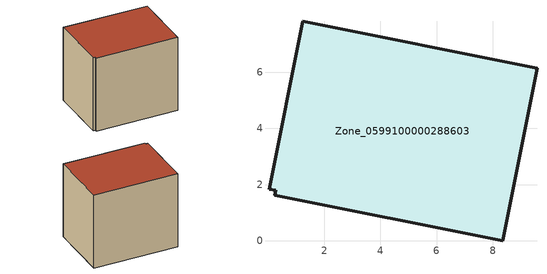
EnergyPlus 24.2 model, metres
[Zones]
Zone_0599100000288603
 floor ground (C_G): 0.03,1.83 1.23,7.81 9.57,6.13 8.35,0 0.24,1.62 0.27,1.79 z0
 wall outside (C_F): 9.57,6.13 1.23,7.81 0.03,1.83 0.27,1.79 0.24,1.62 8.35,0 9.57,6.13 z0:7.69
 roof outside (C_R): 1.23,7.81 0.03,1.83 0.27,1.79 0.24,1.62 8.35,0 9.57,6.13 z7.69
[BUILDING]
Pand.0599100000288603: North Axis=0; Terrain=City; Loads Convergence Tolerance Value=0.04; Temperature Convergence Tolerance Value=0.4; Solar Distribution=FullExterior; Maximum Number of Warmup Days=25; Minimum Number of Warmup Days=1
[Site:Location]
Rotterdam.The.Hague.AP_ZH_NLD Design_Conditions: Latitude=51.96; Longitude=4.45; Time Zone=1; Elevation=-4.5
[SITE:GROUNDTEMPERATURE:BUILDINGSURFACE]
18, 18, 18, 18, 18, 18, 18, 18, 18, 18, 18, 18
[MATERIAL] Thermal Absorptance=0.9; Solar Absorptance=0.7; Visible Absorptance=0.7
Name | Roughness | Thickness | Conductivity | Density | Specific Heat
G.TI.1965-1974 | MediumSmooth | 0.15 | 0.882353 | 540 | 1210
F.TI.1965-1974 | Rough | 0.3 | 0.697674 | 1920 | 840
R.TI.1965-1974 | MediumRough | 0.2 | 0.232558 | 1500 | 1000
[CONSTRUCTION]
C_G: G.TI.1965-1974
C_F: F.TI.1965-1974
C_R: R.TI.1965-1974
[ZONE]
Zone_0599100000288603: Type=1; Multiplier=1; Ceiling Height=Autocalculate; Volume=Autocalculate; Floor Area=autocalculate; Part of Total Floor Area=Yes
[ZONEINFILTRATION:DESIGNFLOWRATE]
Infil_Zone_0599100000288603: Zone or ZoneList or Space or SpaceList=Zone_0599100000288603; Schedule=AlwaysOn; Design Flow Rate Calculation Method=Flow/Area; Flow Rate per Floor Area=0.003; Constant Term Coefficient=1; Temperature Term Coefficient=0; Velocity Term Coefficient=0; Velocity Squared Term Coefficient=0
[HVACTEMPLATE:ZONE:IDEALLOADSAIRSYSTEM]
Zone_0599100000288603: Maximum Heating Supply Air Temperature=50; Minimum Cooling Supply Air Temperature=13; Maximum Heating Supply Air Humidity Ratio=0.0156; Minimum Cooling Supply Air Humidity Ratio=0.0077; Heating Limit=NoLimit; Cooling Limit=NoLimit; Dehumidification Control Type=ConstantSensibleHeatRatio; Cooling Sensible Heat Ratio=0.7; Dehumidification Setpoint=60; Humidification Control Type=None; Humidification Setpoint=30; Outdoor Air Method=None; Outdoor Air Flow Rate per Person=0.00944; Outdoor Air Flow Rate per Zone Floor Area=0; Outdoor Air Flow Rate per Zone=0; Demand Controlled Ventilation Type=None; Outdoor Air Economizer Type=NoEconomizer; Heat Recovery Type=None; Sensible Heat Recovery Effectiveness=0.7; Latent Heat Recovery Effectiveness=0.65
[ZONECONTROL:THERMOSTAT]
ThermostatControl_Zone_0599100000288603: Zone or ZoneList=Zone_0599100000288603; Control Type Schedule=DualSetpointControlType; Control 1=Thermostat_Zone_0599100000288603; Temperature Difference Between Cutout And Setpoint=0
[THERMOSTATSETPOINT:DUALSETPOINT]
Thermostat_Zone_0599100000288603: Heating Setpoint Temperature Schedule=HeatingSetpoint_Zone_0599100000288603; Cooling Setpoint Temperature Schedule=CoolingSetpoint_Zone_0599100000288603
[SCHEDULE:COMPACT]
HeatingSetpoint_Zone_0599100000288603: Through: 12/31, For: AllDays, Until: 24:00, 21
CoolingSetpoint_Zone_0599100000288603: Through: 12/31, For: AllDays, Until: 24:00, 24
DualSetpointControlType: Through: 12/31, For: AllDays, Until: 24:00, 4
AlwaysOn: Through: 12/31, For: AllDays, Until: 24:00, 1
